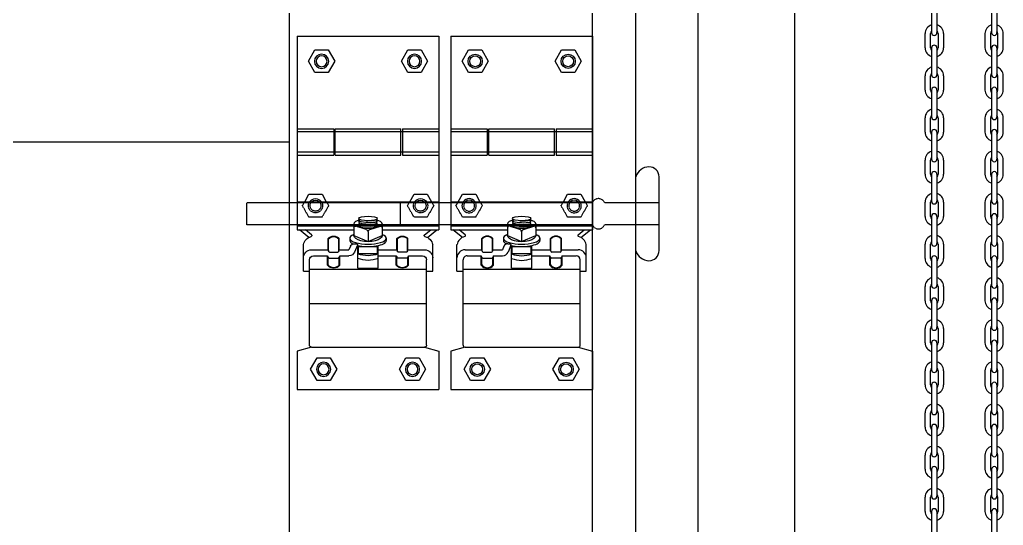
# Model space of a CAD drawing. Header units: millimetres. Extents: x 204328 to 274136, y -196910 to -178068.
# Drawn here: x 259476.9 to 259963.7, y -186693.8 to -186443.4 of the extents above; entities that cross this region are included whole.
import ezdxf

# ---------------------------------------------------------------- set-up
doc = ezdxf.new("R2010")
doc.units = ezdxf.units.MM
doc.linetypes.add('HIDDEN', pattern=[0.375, 0.25, -0.125])
doc.layers.add('FIN', color=8, linetype='Continuous')
doc.layers.add('OHD Frame', color=2, linetype='Continuous')

# ---------------------------------------------------------------- blocks, each defined once
blk = doc.blocks.new('사이드힌지 입면')
at = {"color": 8}
for p, q in [((0, 175), (70, 175)), ((0, 175), (0, 78.98)), ((70, 175), (70, 78.98)), ((0, 129), (18, 129)), ((18, 129), (18, 116)), ((18.75, 129), (51.25, 129)), ((18.75, 116), (18.75, 129)), ((51.25, 116), (51.25, 129)), ((52, 129), (70, 129)), ((52, 129), (52, 116)), ((0, 116), (18, 116)), ((18.75, 116), (51.25, 116)), ((52, 116), (70, 116)), ((91.5, 68.71), (91.5, 105.27)), ((103, 68.74), (103, 105.24)), ((0, 92.98), (70, 92.98)), ((30.13, 83.67), (30.83, 83.67)), ((30.53, 84.27), (30.64, 84.39)), ((30.85, 83.82), (30.53, 84.14)), ((30.53, 83.36), (30.85, 83.69)), ((30.85, 82.91), (30.53, 83.23)), ((30.53, 82.46), (30.85, 82.78)), ((39.47, 83.82), (39.15, 84.14)), ((39.15, 83.36), (39.47, 83.69)), ((39.47, 82.91), (39.15, 83.23)), ((39.15, 82.46), (39.47, 82.78)), ((39.45, 83.67), (39.87, 83.67)), ((0, 78.98), (28, 78.98)), ((5.65, 75.28), (1, 78.98)), ((7.03, 76.57), (4, 78.98)), ((28, 82.1), (28, 76.18)), ((34.14, 79.21), (28.91, 80.82)), ((30.85, 82), (30.53, 82.33)), ((30.53, 81.55), (30.85, 81.87)), ((30.85, 81.09), (30.53, 81.42)), ((30.66, 80.77), (30.85, 80.97)), ((35, 78.12), (35, 73.2)), ((35.86, 79.21), (41.09, 80.82)), ((39.12, 80.62), (39.47, 80.97)), ((39.47, 82), (39.15, 82.33)), ((39.15, 81.55), (39.47, 81.87)), ((39.47, 81.09), (39.15, 81.42)), ((42, 82.1), (42, 76.18)), ((42, 78.98), (70, 78.98)), ((62.97, 76.57), (66, 78.98)), ((64.35, 75.28), (69, 78.98)), ((15.25, 69.16), (15.25, 74.73)), ((15.5, 68.5), (15.5, 74.63)), ((20.5, 68.5), (20.5, 74.63)), ((20.75, 69.16), (20.75, 74.73)), ((26, 74.9), (26, 73.72)), ((28, 76.18), (35, 73.2)), ((35, 73.2), (42, 76.18)), ((44, 74.9), (44, 73.72)), ((49.25, 69.16), (49.25, 74.73)), ((49.5, 68.5), (49.5, 74.63)), ((54.5, 68.5), (54.5, 74.63)), ((54.75, 69.16), (54.75, 74.73)), ((3, 58.55), (3, 71.8)), ((7, 69.16), (15.25, 69.16)), ((20.75, 69.16), (25.55, 69.16)), ((21, 69.16), (25.55, 69.16)), ((26.26, 70.93), (25.55, 69.16)), ((28.12, 72.18), (29.26, 72.18)), ((29.72, 71.49), (28.34, 68.04)), ((30, 60.05), (30, 71.24)), ((30.25, 67.26), (30.25, 70.71)), ((30.25, 70.71), (39.75, 70.71)), ((39.75, 67.26), (39.75, 70.71)), ((40, 60.05), (40, 71.24)), ((40, 69.16), (49.25, 69.16)), ((54.75, 69.16), (63, 69.16)), ((67, 58.55), (67, 71.8)), ((6, 22), (6, 64.16)), ((8, 66.16), (15, 66.16)), ((15, 61.54), (15, 66.16)), ((15.25, 61.63), (15.25, 65.5)), ((15.75, 65), (20.25, 65)), ((16, 68), (20, 68)), ((20.75, 61.63), (20.75, 65.5)), ((21, 66.16), (25.55, 66.16)), ((21, 66.16), (25.55, 66.16)), ((21, 61.54), (21, 66.16)), ((21, 65.61), (21, 65.66)), ((30.25, 67.26), (39.75, 67.26)), ((40, 66.16), (49, 66.16)), ((49, 61.54), (49, 66.16)), ((49, 65.61), (49, 65.66)), ((49.25, 61.63), (49.25, 65.5)), ((54.25, 65), (49.75, 65)), ((54, 68), (50, 68)), ((54.75, 61.63), (54.75, 65.5)), ((55, 66.16), (62, 66.16)), ((55, 61.54), (55, 66.16)), ((64, 22), (64, 64.16)), ((3, 58.55), (6, 58.55)), ((6, 59.5), (64, 59.5)), ((30, 60.05), (40, 60.05)), ((64, 58.55), (67, 58.55)), ((6, 42.5), (64, 42.5)), ((7, 21), (0, 19)), ((7, 21), (63, 21)), ((63, 21), (70, 19)), ((0, 19), (0, 0)), ((70, 19), (70, 0)), ((0, 0), (70, 0))]:
    blk.add_line(p, q, dxfattribs=at)
at = {"color": 8, "linetype": 'HIDDEN'}
for p, q in [((70, 127.5), (0, 127.5)), ((70, 117.5), (0, 117.5)), ((70, 92.49), (-25, 92.49)), ((-25, 81.49), (-25, 92.49)), ((103, 92.49), (76, 92.49)), ((70, 81.49), (-25, 81.49)), ((0, 81), (70, 81)), ((103, 81.49), (76, 81.49))]:
    blk.add_line(p, q, dxfattribs=at)
at = {"color": 8}
for points in [[(15.25, 168.12), (18.5, 162.5), (15.25, 156.88), (8.75, 156.88), (5.5, 162.5), (8.75, 168.12)], [(61.25, 168.12), (64.5, 162.5), (61.25, 156.88), (54.75, 156.88), (51.5, 162.5), (54.75, 168.12)], [(16.25, 15.62), (19.5, 10), (16.25, 4.38), (9.75, 4.38), (6.5, 10), (9.75, 15.62)], [(60.25, 15.62), (63.5, 10), (60.25, 4.38), (53.75, 4.38), (50.5, 10), (53.75, 15.62)]]:
    blk.add_lwpolyline(points, close=True, dxfattribs=at)
at = {"color": 8, "linetype": 'HIDDEN'}
for points in [[(14.35, 92.98), (15.5, 91), (12.25, 85.38), (5.75, 85.38), (2.5, 91), (3.65, 92.98)], [(66.35, 92.98), (67.5, 91), (64.25, 85.38), (57.75, 85.38), (54.5, 91), (55.65, 92.98)]]:
    blk.add_lwpolyline(points, dxfattribs=at)
at = {"color": 8}
for points in [[(3.65, 92.98), (5.75, 96.62), (12.25, 96.62), (14.35, 92.98)], [(55.65, 92.98), (57.75, 96.62), (64.25, 96.62), (66.35, 92.98)]]:
    blk.add_lwpolyline(points, dxfattribs=at)
for centre, radius in [((12, 162.5), 3.53), ((58, 162.5), 3.53), ((12, 162.5), 2.7), ((58, 162.5), 2.7), ((13, 10), 3.53), ((13, 10), 2.7), ((57, 10), 3.53), ((57, 10), 2.7)]:
    blk.add_circle(centre, radius, dxfattribs=at)
for centre, radius, start, end in [((98.25, 103.18), 7.07, 92.0158, 162.759), ((98, 105.24), 5, 0, 90), ((9, 91), 3.53, 33.9806, 146.0194), ((9, 91), 2.7, 47.0512, 132.9488), ((61, 91), 3.53, 33.9806, 146.0194), ((61, 91), 2.7, 47.0512, 132.9488), ((30.59, 84.21), 0.0908, 135, 225), ((36.08, 105.66), 22.18, 255.4144, 258.0189), ((30.59, 83.3), 0.0908, 135, 225), ((36.08, 104.76), 22.18, 255.4144, 278.8608), ((30.79, 83.75), 0.0908, 315, 45), ((30.79, 82.84), 0.0908, 315, 45), ((36.08, 105.66), 22.18, 265.0057, 278.8608), ((39.21, 84.21), 0.0908, 171.3665, 225), ((39.21, 83.3), 0.0908, 135, 225), ((39.41, 83.75), 0.0908, 315, 45), ((39.41, 82.84), 0.0908, 315, 45), ((28.81, 80.02), 0.811, 82.9492, 174.5861), ((30.59, 82.39), 0.0908, 135, 225), ((36.08, 103.85), 22.18, 255.4144, 278.8608), ((30.59, 81.48), 0.0908, 135, 225), ((36.08, 102.94), 22.18, 255.4144, 278.8608), ((30.79, 81.94), 0.0908, 315, 45), ((30.79, 81.03), 0.0908, 315, 45), ((33.67, 77.96), 1.34, 7.0056, 69.4682), ((36.33, 77.96), 1.34, 110.5318, 172.9944), ((39.21, 82.39), 0.0908, 135, 225), ((39.21, 81.48), 0.0908, 135, 225), ((39.41, 81.94), 0.0908, 315, 45), ((39.41, 81.03), 0.0908, 315, 45), ((41.19, 80.02), 0.811, 5.4139, 97.0508), ((7.87, 70.84), 4.96, 102.1217, 168.8588), ((6.72, 76.18), 0.5, 282.1217, 51.4669), ((18, 72.17), 3.76, 42.9905, 137.0095), ((18, 72.17), 3.51, 44.5745, 135.4255), ((52, 72.17), 3.76, 42.9905, 137.0095), ((52, 72.17), 3.51, 44.5745, 135.4255), ((63.28, 76.18), 0.5, 128.5331, 257.8783), ((62.13, 70.84), 4.96, 11.1412, 77.8783), ((7, 65.16), 4, 90, 180), ((14.41, 68.46), 1.09, 2.0148, 39.6589), ((16, 68.5), 0.5, 180, 270), ((20, 68.5), 0.5, 270, 0), ((21.59, 68.46), 1.09, 140.3411, 177.9852), ((28.12, 70.18), 2, 90, 158.125), ((29.26, 71.68), 0.5, 338.125, 90), ((48.41, 68.46), 1.09, 2.0148, 39.6589), ((50, 68.5), 0.5, 180, 270), ((54, 68.5), 0.5, 270, 360), ((55.59, 68.46), 1.09, 140.3411, 177.9852), ((63, 65.16), 4, 0, 90), ((98.25, 70.8), 7.07, 197.241, 267.9842), ((98, 68.74), 5, 270, 0), ((8, 64.16), 2, 90, 180), ((14.16, 65.46), 1.09, 2.0148, 39.6589), ((15.75, 65.5), 0.5, 180, 270), ((20.25, 65.5), 0.5, 270, 0), ((21.84, 65.46), 1.09, 140.3411, 177.9852), ((25.55, 69.16), 3, 270, 338.125), ((35, 80.29), 14.09, 249.2199, 290.7801), ((35, 78.01), 14.09, 249.2199, 290.7801), ((48.16, 65.46), 1.09, 2.0148, 39.6589), ((49.75, 65.5), 0.5, 180, 270), ((54.25, 65.5), 0.5, 270, 0), ((55.84, 65.46), 1.09, 140.3411, 177.9852), ((62, 64.16), 2, 0, 90), ((18, 63.81), 3.76, 217.0639, 322.9361), ((18, 63.81), 3.51, 218.4112, 321.5888), ((52, 63.81), 3.76, 217.0639, 322.9361), ((52, 63.81), 3.51, 218.4112, 321.5888), ((7, 22), 1, 180, 270), ((63, 22), 1, 270, 0)]:
    blk.add_arc(centre, radius, start, end, dxfattribs=at)
at = {"color": 8, "linetype": 'HIDDEN'}
for centre, radius, start, end in [((9, 91), 3.53, 146.0194, 33.9806), ((9, 91), 2.7, 132.9488, 47.0512), ((61, 91), 3.53, 146.0194, 33.9806), ((61, 91), 2.7, 132.9488, 47.0512), ((73, 91.25), 3.25, 22.4962, 157.5038), ((73, 82.73), 3.25, 202.4962, 337.5038)]:
    blk.add_arc(centre, radius, start, end, dxfattribs=at)
at = {"color": 8}
for centre, major_axis, ratio, start_param, end_param in [((35, 82.1), (-7, 0), 0.311178, 5.481577, 10.226387), ((35, 81.06), (-4.5, 0), 0.246975, 0.264484, 3.078253), ((35, 74.9), (-9, 0), 0.331338, 5.603511, 10.104452), ((35, 73.72), (-9, 0), 0.331338, 0, 0.583751), ((35, 73.72), (-9, 0), 0.331338, 0.935022, 3.141593)]:
    blk.add_ellipse(centre, major_axis=major_axis, ratio=ratio, start_param=start_param, end_param=end_param, dxfattribs=at)
blk.add_ellipse((35, 84.67), major_axis=(-4.5, 0), ratio=0.246975, dxfattribs=at)
at = {"color": 8, "extrusion": (0, 0, -1)}
blk.add_ellipse((35, 76.18), major_axis=(7, 0), ratio=0.426006, start_param=6.283185, end_param=9.424778, dxfattribs=at)
blk = doc.blocks.new('더블힌지입면')
at = {"color": 8}
for p, q in [((0, 175), (-70, 175)), ((-70, 175), (-70, 78.98)), ((0, 175), (0, 78.98)), ((-52, 129), (-70, 129)), ((-52, 129), (-52, 116)), ((-18.75, 129), (-51.25, 129)), ((-51.25, 116), (-51.25, 129)), ((-18.75, 116), (-18.75, 129)), ((0, 129), (-18, 129)), ((-18, 129), (-18, 116)), ((-52, 116), (-70, 116)), ((-18.75, 116), (-51.25, 116)), ((0, 116), (-18, 116)), ((0, 92.98), (-70, 92.98)), ((-39.45, 83.67), (-39.87, 83.67)), ((-39.47, 83.82), (-39.15, 84.14)), ((-39.15, 83.36), (-39.47, 83.69)), ((-39.47, 82.91), (-39.15, 83.23)), ((-39.15, 82.46), (-39.47, 82.78)), ((-30.85, 83.82), (-30.53, 84.14)), ((-30.53, 83.36), (-30.85, 83.69)), ((-30.85, 82.91), (-30.53, 83.23)), ((-30.53, 82.46), (-30.85, 82.78)), ((-30.13, 83.67), (-30.83, 83.67)), ((-30.53, 84.27), (-30.64, 84.39)), ((-42, 78.98), (-70, 78.98)), ((-64.35, 75.28), (-69, 78.98)), ((-62.97, 76.57), (-66, 78.98)), ((-42, 82.1), (-42, 76.18)), ((-35.86, 79.21), (-41.09, 80.82)), ((-39.47, 82), (-39.15, 82.33)), ((-39.15, 81.55), (-39.47, 81.87)), ((-39.47, 81.09), (-39.15, 81.42)), ((-39.12, 80.62), (-39.47, 80.97)), ((-35, 78.12), (-35, 73.2)), ((-34.14, 79.21), (-28.91, 80.82)), ((-30.85, 82), (-30.53, 82.33)), ((-30.53, 81.55), (-30.85, 81.87)), ((-30.85, 81.09), (-30.53, 81.42)), ((-30.66, 80.77), (-30.85, 80.97)), ((-28, 82.1), (-28, 76.18)), ((0, 78.98), (-28, 78.98)), ((-7.03, 76.57), (-4, 78.98)), ((-5.65, 75.28), (-1, 78.98)), ((-54.75, 69.16), (-54.75, 74.73)), ((-54.5, 68.5), (-54.5, 74.63)), ((-49.5, 68.5), (-49.5, 74.63)), ((-49.25, 69.16), (-49.25, 74.73)), ((-44, 74.9), (-44, 73.72)), ((-35, 73.2), (-42, 76.18)), ((-28, 76.18), (-35, 73.2)), ((-26, 74.9), (-26, 73.72)), ((-20.75, 69.16), (-20.75, 74.73)), ((-20.5, 68.5), (-20.5, 74.63)), ((-15.5, 68.5), (-15.5, 74.63)), ((-15.25, 69.16), (-15.25, 74.73)), ((-67, 58.55), (-67, 71.8)), ((-54.75, 69.16), (-63, 69.16)), ((-40, 69.16), (-49.25, 69.16)), ((-40, 60.05), (-40, 71.24)), ((-39.75, 67.26), (-39.75, 70.71)), ((-30.25, 70.71), (-39.75, 70.71)), ((-30.25, 67.26), (-30.25, 70.71)), ((-30, 60.05), (-30, 71.24)), ((-29.72, 71.49), (-28.34, 68.04)), ((-28.12, 72.18), (-29.26, 72.18)), ((-26.26, 70.93), (-25.55, 69.16)), ((-21, 69.16), (-25.55, 69.16)), ((-20.75, 69.16), (-25.55, 69.16)), ((-7, 69.16), (-15.25, 69.16)), ((-3, 58.55), (-3, 71.8)), ((-64, 22), (-64, 64.16)), ((-55, 66.16), (-62, 66.16)), ((-55, 61.54), (-55, 66.16)), ((-54.75, 61.63), (-54.75, 65.5)), ((-54.25, 65), (-49.75, 65)), ((-54, 68), (-50, 68)), ((-49.25, 61.63), (-49.25, 65.5)), ((-40, 66.16), (-49, 66.16)), ((-49, 61.54), (-49, 66.16)), ((-49, 65.61), (-49, 65.66)), ((-30.25, 67.26), (-39.75, 67.26)), ((-21, 66.16), (-25.55, 66.16)), ((-21, 66.16), (-25.55, 66.16)), ((-21, 61.54), (-21, 66.16)), ((-21, 65.61), (-21, 65.66)), ((-20.75, 61.63), (-20.75, 65.5)), ((-15.75, 65), (-20.25, 65)), ((-16, 68), (-20, 68)), ((-15.25, 61.63), (-15.25, 65.5)), ((-8, 66.16), (-15, 66.16)), ((-15, 61.54), (-15, 66.16)), ((-6, 22), (-6, 64.16)), ((-64, 58.55), (-67, 58.55)), ((-6, 59.5), (-64, 59.5)), ((-30, 60.05), (-40, 60.05)), ((-3, 58.55), (-6, 58.55)), ((-6, 42.5), (-64, 42.5)), ((-63, 21), (-70, 19)), ((-7, 21), (-63, 21)), ((-7, 21), (0, 19)), ((-70, 19), (-70, 0)), ((0, 19), (0, 0)), ((0, 0), (-70, 0))]:
    blk.add_line(p, q, dxfattribs=at)
at = {"color": 8, "linetype": 'HIDDEN'}
for p, q in [((-70, 127.5), (0, 127.5)), ((-70, 117.5), (0, 117.5)), ((-70, 92.49), (25, 92.49)), ((25, 81.49), (25, 92.49)), ((-70, 81.49), (25, 81.49)), ((0, 81), (-70, 81))]:
    blk.add_line(p, q, dxfattribs=at)
at = {"color": 8}
for points in [[(-61.25, 168.12), (-64.5, 162.5), (-61.25, 156.88), (-54.75, 156.88), (-51.5, 162.5), (-54.75, 168.12)], [(-15.25, 168.12), (-18.5, 162.5), (-15.25, 156.88), (-8.75, 156.88), (-5.5, 162.5), (-8.75, 168.12)], [(-60.25, 15.62), (-63.5, 10), (-60.25, 4.38), (-53.75, 4.38), (-50.5, 10), (-53.75, 15.62)], [(-16.25, 15.62), (-19.5, 10), (-16.25, 4.38), (-9.75, 4.38), (-6.5, 10), (-9.75, 15.62)]]:
    blk.add_lwpolyline(points, close=True, dxfattribs=at)
at = {"color": 8, "linetype": 'HIDDEN'}
for points in [[(-66.35, 92.98), (-67.5, 91), (-64.25, 85.38), (-57.75, 85.38), (-54.5, 91), (-55.65, 92.98)], [(-14.35, 92.98), (-15.5, 91), (-12.25, 85.38), (-5.75, 85.38), (-2.5, 91), (-3.65, 92.98)]]:
    blk.add_lwpolyline(points, dxfattribs=at)
at = {"color": 8}
for points in [[(-55.65, 92.98), (-57.75, 96.62), (-64.25, 96.62), (-66.35, 92.98)], [(-3.65, 92.98), (-5.75, 96.62), (-12.25, 96.62), (-14.35, 92.98)]]:
    blk.add_lwpolyline(points, dxfattribs=at)
for centre, radius in [((-58, 162.5), 3.53), ((-12, 162.5), 3.53), ((-58, 162.5), 2.7), ((-12, 162.5), 2.7), ((-57, 10), 3.53), ((-57, 10), 2.7), ((-13, 10), 3.53), ((-13, 10), 2.7)]:
    blk.add_circle(centre, radius, dxfattribs=at)
at = {"color": 8, "linetype": 'HIDDEN'}
for centre, radius, start, end in [((-61, 91), 3.53, 146.0194, 33.9806), ((-61, 91), 2.7, 132.9488, 47.0512), ((-9, 91), 3.53, 146.0194, 33.9806), ((-9, 91), 2.7, 132.9488, 47.0512)]:
    blk.add_arc(centre, radius, start, end, dxfattribs=at)
at = {"color": 8}
for centre, radius, start, end in [((-61, 91), 3.53, 33.9806, 146.0194), ((-61, 91), 2.7, 47.0512, 132.9488), ((-9, 91), 3.53, 33.9806, 146.0194), ((-9, 91), 2.7, 47.0512, 132.9488), ((-39.41, 83.75), 0.0908, 135, 225), ((-36.08, 105.66), 22.18, 261.1392, 274.9943), ((-36.08, 104.76), 22.18, 261.1392, 284.5856), ((-39.41, 82.84), 0.0908, 135, 225), ((-39.21, 84.21), 0.0908, 315, 8.6335), ((-39.21, 83.3), 0.0908, 315, 45), ((-36.08, 105.66), 22.18, 281.9811, 284.5856), ((-30.79, 83.75), 0.0908, 135, 225), ((-30.79, 82.84), 0.0908, 135, 225), ((-30.59, 84.21), 0.0908, 315, 45), ((-30.59, 83.3), 0.0908, 315, 45), ((-41.19, 80.02), 0.811, 82.9492, 174.5861), ((-36.08, 103.85), 22.18, 261.1392, 284.5856), ((-39.41, 81.94), 0.0908, 135, 225), ((-36.08, 102.94), 22.18, 261.1392, 284.5856), ((-39.41, 81.03), 0.0908, 135, 225), ((-39.21, 82.39), 0.0908, 315, 45), ((-39.21, 81.48), 0.0908, 315, 45), ((-36.33, 77.96), 1.34, 7.0056, 69.4682), ((-33.67, 77.96), 1.34, 110.5318, 172.9944), ((-30.79, 81.94), 0.0908, 135, 225), ((-30.79, 81.03), 0.0908, 135, 225), ((-30.59, 82.39), 0.0908, 315, 45), ((-30.59, 81.48), 0.0908, 315, 45), ((-28.81, 80.02), 0.811, 5.4139, 97.0508), ((-62.13, 70.84), 4.96, 102.1217, 168.8588), ((-63.28, 76.18), 0.5, 282.1217, 51.4669), ((-52, 72.17), 3.76, 42.9905, 137.0095), ((-52, 72.17), 3.51, 44.5745, 135.4255), ((-18, 72.17), 3.76, 42.9905, 137.0095), ((-18, 72.17), 3.51, 44.5745, 135.4255), ((-6.72, 76.18), 0.5, 128.5331, 257.8783), ((-7.87, 70.84), 4.96, 11.1412, 77.8783), ((-63, 65.16), 4, 90, 180), ((-55.59, 68.46), 1.09, 2.0148, 39.6589), ((-54, 68.5), 0.5, 180, 270), ((-50, 68.5), 0.5, 270, 0), ((-48.41, 68.46), 1.09, 140.3411, 177.9852), ((-29.26, 71.68), 0.5, 90, 201.875), ((-28.12, 70.18), 2, 21.875, 90), ((-21.59, 68.46), 1.09, 2.0148, 39.6589), ((-20, 68.5), 0.5, 180, 270), ((-16, 68.5), 0.5, 270, 0), ((-14.41, 68.46), 1.09, 140.3411, 177.9852), ((-7, 65.16), 4, 0, 90), ((-62, 64.16), 2, 90, 180), ((-55.84, 65.46), 1.09, 2.0148, 39.6589), ((-54.25, 65.5), 0.5, 180, 270), ((-49.75, 65.5), 0.5, 270, 0), ((-48.16, 65.46), 1.09, 140.3411, 177.9852), ((-35, 80.29), 14.09, 249.2199, 290.7801), ((-35, 78.01), 14.09, 249.2199, 290.7801), ((-25.55, 69.16), 3, 201.875, 270), ((-21.84, 65.46), 1.09, 2.0148, 39.6589), ((-20.25, 65.5), 0.5, 180, 270), ((-15.75, 65.5), 0.5, 270, 0), ((-14.16, 65.46), 1.09, 140.3411, 177.9852), ((-8, 64.16), 2, 0, 90), ((-52, 63.81), 3.76, 217.0639, 322.9361), ((-52, 63.81), 3.51, 218.4112, 321.5888), ((-18, 63.81), 3.76, 217.0639, 322.9361), ((-18, 63.81), 3.51, 218.4112, 321.5888), ((-63, 22), 1, 180, 270), ((-7, 22), 1, 270, 0)]:
    blk.add_arc(centre, radius, start, end, dxfattribs=at)
at = {"color": 8, "extrusion": (0, 0, -1)}
for centre, major_axis, ratio, start_param, end_param in [((-35, 82.1), (7, 0), 0.311178, -0.801609, 3.943201), ((-35, 84.67), (-4.5, 0), 0.246975, 3.141593, 9.424778), ((-35, 81.06), (-4.5, 0), 0.246975, 3.406077, 6.219845), ((-35, 74.9), (9, 0), 0.331338, -0.679674, 3.821266), ((-35, 73.72), (-9, 0), 0.331338, 4.076615, 6.283185), ((-35, 73.72), (9, 0), 0.331338, 0, 0.583751)]:
    blk.add_ellipse(centre, major_axis=major_axis, ratio=ratio, start_param=start_param, end_param=end_param, dxfattribs=at)
at = {"color": 8}
blk.add_ellipse((-35, 76.18), major_axis=(-7, 0), ratio=0.426006, start_param=0, end_param=3.141593, dxfattribs=at)
at = {"xscale": -1}
blk.add_blockref('사이드힌지 입면', (-76.02, 0), dxfattribs=at)

msp = doc.modelspace()

# ---------------------------------------------------------------- linework, layer by layer
at = {"color": 3}
for p, q in [((259781.82, -189504.02, 0), (259781.82, -181789.76, 0)), ((259812.62, -189504.02, 0), (259812.62, -181789.76, 0)), ((259760.32, -189504.02, 0), (259760.32, -184404.02, 0)), ((259610.28, -186504.02, 0), (250760.35, -186504.02))]:
    msp.add_line(p, q, dxfattribs=at)
at = {"color": 8, "linetype": 'Continuous'}
msp.add_line((259610.28, -184404.02, 0), (259610.28, -189458.97, 0), dxfattribs=at)
at = {"color": 7, "linetype": 'Continuous'}
for p, q in [((259928.13, -186436.51, 0), (259928.13, -186449.84, 0)), ((259930.8, -186436.51, 0), (259930.8, -186449.84, 0)), ((259957.88, -186436.51, 0), (259957.88, -186449.84, 0)), ((259960.55, -186436.51, 0), (259960.55, -186449.84, 0)), ((259925, -186457.37, 0), (259925, -186450.31, 0)), ((259927.67, -186457.37, 0), (259927.67, -186450.31, 0)), ((259931.4, -186450.31, 0), (259931.4, -186457.37, 0)), ((259934.07, -186450.31, 0), (259934.07, -186457.37, 0)), ((259954.61, -186450.31, 0), (259954.61, -186457.37, 0)), ((259957.28, -186450.31, 0), (259957.28, -186457.37, 0)), ((259961.01, -186457.37, 0), (259961.01, -186450.31, 0)), ((259963.68, -186457.37, 0), (259963.68, -186450.31, 0)), ((259928.13, -186457.37, 0), (259928.13, -186470.71, 0)), ((259930.8, -186457.37, 0), (259930.8, -186470.71, 0)), ((259957.88, -186457.37, 0), (259957.88, -186470.71, 0)), ((259960.55, -186457.37, 0), (259960.55, -186470.71, 0)), ((259925, -186478.24, 0), (259925, -186471.18, 0)), ((259927.67, -186478.24, 0), (259927.67, -186471.18, 0)), ((259931.4, -186471.18, 0), (259931.4, -186478.24, 0)), ((259934.07, -186471.18, 0), (259934.07, -186478.24, 0)), ((259954.61, -186471.18, 0), (259954.61, -186478.24, 0)), ((259957.28, -186471.18, 0), (259957.28, -186478.24, 0)), ((259961.01, -186478.24, 0), (259961.01, -186471.18, 0)), ((259963.68, -186478.24, 0), (259963.68, -186471.18, 0)), ((259928.13, -186478.24, 0), (259928.13, -186491.58, 0)), ((259930.8, -186478.24, 0), (259930.8, -186491.58, 0)), ((259957.88, -186478.24, 0), (259957.88, -186491.58, 0)), ((259960.55, -186478.24, 0), (259960.55, -186491.58, 0)), ((259925, -186499.11, 0), (259925, -186492.04, 0)), ((259927.67, -186499.11, 0), (259927.67, -186492.04, 0)), ((259931.4, -186492.04, 0), (259931.4, -186499.11, 0)), ((259934.07, -186492.04, 0), (259934.07, -186499.11, 0)), ((259954.61, -186492.04, 0), (259954.61, -186499.11, 0)), ((259957.28, -186492.04, 0), (259957.28, -186499.11, 0)), ((259961.01, -186499.11, 0), (259961.01, -186492.04, 0)), ((259963.68, -186499.11, 0), (259963.68, -186492.04, 0)), ((259928.13, -186499.11, 0), (259928.13, -186512.44, 0)), ((259930.8, -186499.11, 0), (259930.8, -186512.44, 0)), ((259957.88, -186499.11, 0), (259957.88, -186512.44, 0)), ((259960.55, -186499.11, 0), (259960.55, -186512.44, 0)), ((259925, -186519.98, 0), (259925, -186512.91, 0)), ((259927.67, -186519.98, 0), (259927.67, -186512.91, 0)), ((259931.4, -186512.91, 0), (259931.4, -186519.98, 0)), ((259934.07, -186512.91, 0), (259934.07, -186519.98, 0)), ((259954.61, -186512.91, 0), (259954.61, -186519.98, 0)), ((259957.28, -186512.91, 0), (259957.28, -186519.98, 0)), ((259961.01, -186519.98, 0), (259961.01, -186512.91, 0)), ((259963.68, -186519.98, 0), (259963.68, -186512.91, 0)), ((259928.13, -186519.98, 0), (259928.13, -186533.31, 0)), ((259930.8, -186519.98, 0), (259930.8, -186533.31, 0)), ((259957.88, -186519.98, 0), (259957.88, -186533.31, 0)), ((259960.55, -186519.98, 0), (259960.55, -186533.31, 0)), ((259925, -186540.84, 0), (259925, -186533.78, 0)), ((259927.67, -186540.84, 0), (259927.67, -186533.78, 0)), ((259931.4, -186533.78, 0), (259931.4, -186540.84, 0)), ((259934.07, -186533.78, 0), (259934.07, -186540.84, 0)), ((259954.61, -186533.78, 0), (259954.61, -186540.84, 0)), ((259957.28, -186533.78, 0), (259957.28, -186540.84, 0)), ((259961.01, -186540.84, 0), (259961.01, -186533.78, 0)), ((259963.68, -186540.84, 0), (259963.68, -186533.78, 0)), ((259928.13, -186540.84, 0), (259928.13, -186554.18, 0)), ((259930.8, -186540.84, 0), (259930.8, -186554.18, 0)), ((259957.88, -186540.84, 0), (259957.88, -186554.18, 0)), ((259960.55, -186540.84, 0), (259960.55, -186554.18, 0)), ((259925, -186561.71, 0), (259925, -186554.64, 0)), ((259927.67, -186561.71, 0), (259927.67, -186554.64, 0)), ((259931.4, -186554.64, 0), (259931.4, -186561.71, 0)), ((259934.07, -186554.64, 0), (259934.07, -186561.71, 0)), ((259954.61, -186554.64, 0), (259954.61, -186561.71, 0)), ((259957.28, -186554.64, 0), (259957.28, -186561.71, 0)), ((259961.01, -186561.71, 0), (259961.01, -186554.64, 0)), ((259963.68, -186561.71, 0), (259963.68, -186554.64, 0)), ((259928.13, -186561.71, 0), (259928.13, -186575.04, 0)), ((259930.8, -186561.71, 0), (259930.8, -186575.04, 0)), ((259957.88, -186561.71, 0), (259957.88, -186575.04, 0)), ((259960.55, -186561.71, 0), (259960.55, -186575.04, 0)), ((259925, -186582.58, 0), (259925, -186575.51, 0)), ((259927.67, -186582.58, 0), (259927.67, -186575.51, 0)), ((259931.4, -186575.51, 0), (259931.4, -186582.58, 0)), ((259934.07, -186575.51, 0), (259934.07, -186582.58, 0)), ((259954.61, -186575.51, 0), (259954.61, -186582.58, 0)), ((259957.28, -186575.51, 0), (259957.28, -186582.58, 0)), ((259961.01, -186582.58, 0), (259961.01, -186575.51, 0)), ((259963.68, -186582.58, 0), (259963.68, -186575.51, 0)), ((259928.13, -186582.58, 0), (259928.13, -186595.91, 0)), ((259930.8, -186582.58, 0), (259930.8, -186595.91, 0)), ((259957.88, -186582.58, 0), (259957.88, -186595.91, 0)), ((259960.55, -186582.58, 0), (259960.55, -186595.91, 0)), ((259925, -186603.44, 0), (259925, -186596.38, 0)), ((259927.67, -186603.44, 0), (259927.67, -186596.38, 0)), ((259931.4, -186596.38, 0), (259931.4, -186603.44, 0)), ((259934.07, -186596.38, 0), (259934.07, -186603.44, 0)), ((259954.61, -186596.38, 0), (259954.61, -186603.44, 0)), ((259957.28, -186596.38, 0), (259957.28, -186603.44, 0)), ((259961.01, -186603.44, 0), (259961.01, -186596.38, 0)), ((259963.68, -186603.44, 0), (259963.68, -186596.38, 0)), ((259928.13, -186603.44, 0), (259928.13, -186616.78, 0)), ((259930.8, -186603.44, 0), (259930.8, -186616.78, 0)), ((259957.88, -186603.44, 0), (259957.88, -186616.78, 0)), ((259960.55, -186603.44, 0), (259960.55, -186616.78, 0)), ((259925, -186624.31, 0), (259925, -186617.24, 0)), ((259927.67, -186624.31, 0), (259927.67, -186617.24, 0)), ((259931.4, -186617.24, 0), (259931.4, -186624.31, 0)), ((259934.07, -186617.24, 0), (259934.07, -186624.31, 0)), ((259954.61, -186617.24, 0), (259954.61, -186624.31, 0)), ((259957.28, -186617.24, 0), (259957.28, -186624.31, 0)), ((259961.01, -186624.31, 0), (259961.01, -186617.24, 0)), ((259963.68, -186624.31, 0), (259963.68, -186617.24, 0)), ((259928.13, -186624.31, 0), (259928.13, -186637.64, 0)), ((259930.8, -186624.31, 0), (259930.8, -186637.64, 0)), ((259957.88, -186624.31, 0), (259957.88, -186637.64, 0)), ((259960.55, -186624.31, 0), (259960.55, -186637.64, 0)), ((259925, -186645.18, 0), (259925, -186638.11, 0)), ((259927.67, -186645.18, 0), (259927.67, -186638.11, 0)), ((259931.4, -186638.11, 0), (259931.4, -186645.18, 0)), ((259934.07, -186638.11, 0), (259934.07, -186645.18, 0)), ((259954.61, -186638.11, 0), (259954.61, -186645.18, 0)), ((259957.28, -186638.11, 0), (259957.28, -186645.18, 0)), ((259961.01, -186645.18, 0), (259961.01, -186638.11, 0)), ((259963.68, -186645.18, 0), (259963.68, -186638.11, 0)), ((259928.13, -186645.18, 0), (259928.13, -186658.51, 0)), ((259930.8, -186645.18, 0), (259930.8, -186658.51, 0)), ((259957.88, -186645.18, 0), (259957.88, -186658.51, 0)), ((259960.55, -186645.18, 0), (259960.55, -186658.51, 0)), ((259925, -186666.04, 0), (259925, -186658.98, 0)), ((259927.67, -186666.04, 0), (259927.67, -186658.98, 0)), ((259931.4, -186658.98, 0), (259931.4, -186666.04, 0)), ((259934.07, -186658.98, 0), (259934.07, -186666.04, 0)), ((259954.61, -186658.98, 0), (259954.61, -186666.04, 0)), ((259957.28, -186658.98, 0), (259957.28, -186666.04, 0)), ((259961.01, -186666.04, 0), (259961.01, -186658.98, 0)), ((259963.68, -186666.04, 0), (259963.68, -186658.98, 0)), ((259928.13, -186666.04, 0), (259928.13, -186679.38, 0)), ((259930.8, -186666.04, 0), (259930.8, -186679.38, 0)), ((259957.88, -186666.04, 0), (259957.88, -186679.38, 0)), ((259960.55, -186666.04, 0), (259960.55, -186679.38, 0)), ((259925, -186686.91, 0), (259925, -186679.84, 0)), ((259927.67, -186686.91, 0), (259927.67, -186679.84, 0)), ((259931.4, -186679.84, 0), (259931.4, -186686.91, 0)), ((259934.07, -186679.84, 0), (259934.07, -186686.91, 0)), ((259954.61, -186679.84, 0), (259954.61, -186686.91, 0)), ((259957.28, -186679.84, 0), (259957.28, -186686.91, 0)), ((259961.01, -186686.91, 0), (259961.01, -186679.84, 0)), ((259963.68, -186686.91, 0), (259963.68, -186679.84, 0)), ((259928.13, -186686.91, 0), (259928.13, -186700.24, 0)), ((259930.8, -186686.91, 0), (259930.8, -186700.24, 0)), ((259957.88, -186686.91, 0), (259957.88, -186700.24, 0)), ((259960.55, -186686.91, 0), (259960.55, -186700.24, 0))]:
    msp.add_line(p, q, dxfattribs=at)
for centre, radius, start, end in [((259929.47, -186450.31, 0), 4.47, 106.4768, 180), ((259929.47, -186450.31, 0), 1.8, 134.9422, 180), ((259929.47, -186449.84, 0), 1.33, 180, 0), ((259929.6, -186450.31, 0), 4.47, 0, 73.5232), ((259929.6, -186450.31, 0), 1.8, 0, 45.0578), ((259959.08, -186450.31, 0), 4.47, 106.4768, 180), ((259959.08, -186450.31, 0), 1.8, 134.9422, 180), ((259959.21, -186449.84, 0), 1.33, 180, 0), ((259959.21, -186450.31, 0), 4.47, 0, 73.5232), ((259959.21, -186450.31, 0), 1.8, 0, 45.0578), ((259929.47, -186457.37, 0), 4.47, 180, 253.5232), ((259929.47, -186457.37, 0), 1.8, 180, 225.0578), ((259929.47, -186457.37, 0), 1.33, 0, 180), ((259929.6, -186457.37, 0), 4.47, 286.4768, 0), ((259929.6, -186457.37, 0), 1.8, 314.9422, 0), ((259959.08, -186457.37, 0), 4.47, 180, 253.5232), ((259959.08, -186457.37, 0), 1.8, 180, 225.0578), ((259959.21, -186457.37, 0), 1.33, 0, 180), ((259959.21, -186457.37, 0), 4.47, 286.4768, 0), ((259959.21, -186457.37, 0), 1.8, 314.9422, 0), ((259929.47, -186471.18, 0), 4.47, 106.4768, 180), ((259929.6, -186471.18, 0), 4.47, 0, 73.5232), ((259959.08, -186471.18, 0), 4.47, 106.4768, 180), ((259959.21, -186471.18, 0), 4.47, 0, 73.5232), ((259929.47, -186471.18, 0), 1.8, 134.9422, 180), ((259929.47, -186470.71, 0), 1.33, 180, 0), ((259929.6, -186471.18, 0), 1.8, 0, 45.0578), ((259959.08, -186471.18, 0), 1.8, 134.9422, 180), ((259959.21, -186470.71, 0), 1.33, 180, 0), ((259959.21, -186471.18, 0), 1.8, 0, 45.0578), ((259929.47, -186478.24, 0), 4.47, 180, 253.5232), ((259929.47, -186478.24, 0), 1.8, 180, 225.0578), ((259929.47, -186478.24, 0), 1.33, 0, 180), ((259929.6, -186478.24, 0), 4.47, 286.4768, 0), ((259929.6, -186478.24, 0), 1.8, 314.9422, 0), ((259959.08, -186478.24, 0), 4.47, 180, 253.5232), ((259959.08, -186478.24, 0), 1.8, 180, 225.0578), ((259959.21, -186478.24, 0), 1.33, 0, 180), ((259959.21, -186478.24, 0), 4.47, 286.4768, 0), ((259959.21, -186478.24, 0), 1.8, 314.9422, 0), ((259929.47, -186492.04, 0), 4.47, 106.4768, 180), ((259929.6, -186492.04, 0), 4.47, 0, 73.5232), ((259959.08, -186492.04, 0), 4.47, 106.4768, 180), ((259959.21, -186492.04, 0), 4.47, 0, 73.5232), ((259929.47, -186492.04, 0), 1.8, 134.9422, 180), ((259929.47, -186491.58, 0), 1.33, 180, 0), ((259929.6, -186492.04, 0), 1.8, 0, 45.0578), ((259959.08, -186492.04, 0), 1.8, 134.9422, 180), ((259959.21, -186491.58, 0), 1.33, 180, 0), ((259959.21, -186492.04, 0), 1.8, 0, 45.0578), ((259929.47, -186499.11, 0), 1.33, 0, 180), ((259959.21, -186499.11, 0), 1.33, 0, 180), ((259929.47, -186499.11, 0), 4.47, 180, 253.5232), ((259929.47, -186499.11, 0), 1.8, 180, 225.0578), ((259929.6, -186499.11, 0), 4.47, 286.4768, 0), ((259929.6, -186499.11, 0), 1.8, 314.9422, 0), ((259959.08, -186499.11, 0), 4.47, 180, 253.5232), ((259959.08, -186499.11, 0), 1.8, 180, 225.0578), ((259959.21, -186499.11, 0), 4.47, 286.4768, 0), ((259959.21, -186499.11, 0), 1.8, 314.9422, 0), ((259929.47, -186512.91, 0), 4.47, 106.4768, 180), ((259929.47, -186512.91, 0), 1.8, 134.9422, 180), ((259929.47, -186512.44, 0), 1.33, 180, 0), ((259929.6, -186512.91, 0), 4.47, 0, 73.5232), ((259929.6, -186512.91, 0), 1.8, 0, 45.0578), ((259959.08, -186512.91, 0), 4.47, 106.4768, 180), ((259959.08, -186512.91, 0), 1.8, 134.9422, 180), ((259959.21, -186512.44, 0), 1.33, 180, 0), ((259959.21, -186512.91, 0), 4.47, 0, 73.5232), ((259959.21, -186512.91, 0), 1.8, 0, 45.0578), ((259929.47, -186519.98, 0), 4.47, 180, 253.5232), ((259929.47, -186519.98, 0), 1.8, 180, 225.0578), ((259929.47, -186519.98, 0), 1.33, 0, 180), ((259929.6, -186519.98, 0), 4.47, 286.4768, 0), ((259929.6, -186519.98, 0), 1.8, 314.9422, 0), ((259959.08, -186519.98, 0), 4.47, 180, 253.5232), ((259959.08, -186519.98, 0), 1.8, 180, 225.0578), ((259959.21, -186519.98, 0), 1.33, 0, 180), ((259959.21, -186519.98, 0), 4.47, 286.4768, 0), ((259959.21, -186519.98, 0), 1.8, 314.9422, 0), ((259929.47, -186533.78, 0), 4.47, 106.4768, 180), ((259929.47, -186533.78, 0), 1.8, 134.9422, 180), ((259929.6, -186533.78, 0), 4.47, 0, 73.5232), ((259929.6, -186533.78, 0), 1.8, 0, 45.0578), ((259959.08, -186533.78, 0), 4.47, 106.4768, 180), ((259959.08, -186533.78, 0), 1.8, 134.9422, 180), ((259959.21, -186533.78, 0), 4.47, 0, 73.5232), ((259959.21, -186533.78, 0), 1.8, 0, 45.0578), ((259929.47, -186533.31, 0), 1.33, 180, 0), ((259959.21, -186533.31, 0), 1.33, 180, 0), ((259929.47, -186540.84, 0), 4.47, 180, 253.5232), ((259929.47, -186540.84, 0), 1.8, 180, 225.0578), ((259929.47, -186540.84, 0), 1.33, 0, 180), ((259929.6, -186540.84, 0), 4.47, 286.4768, 0), ((259929.6, -186540.84, 0), 1.8, 314.9422, 0), ((259959.08, -186540.84, 0), 4.47, 180, 253.5232), ((259959.08, -186540.84, 0), 1.8, 180, 225.0578), ((259959.21, -186540.84, 0), 1.33, 0, 180), ((259959.21, -186540.84, 0), 4.47, 286.4768, 0), ((259959.21, -186540.84, 0), 1.8, 314.9422, 0), ((259929.47, -186554.64, 0), 4.47, 106.4768, 180), ((259929.6, -186554.64, 0), 4.47, 0, 73.5232), ((259959.08, -186554.64, 0), 4.47, 106.4768, 180), ((259959.21, -186554.64, 0), 4.47, 0, 73.5232), ((259929.47, -186554.64, 0), 1.8, 134.9422, 180), ((259929.47, -186554.18, 0), 1.33, 180, 0), ((259929.47, -186554.18, 0), 1.33, 180, 0), ((259929.6, -186554.64, 0), 1.8, 0, 45.0578), ((259959.08, -186554.64, 0), 1.8, 134.9422, 180), ((259959.21, -186554.18, 0), 1.33, 180, 0), ((259959.21, -186554.18, 0), 1.33, 180, 0), ((259959.21, -186554.64, 0), 1.8, 0, 45.0578), ((259929.47, -186561.71, 0), 4.47, 180, 253.5232), ((259929.47, -186561.71, 0), 4.47, 180, 253.5232), ((259929.47, -186561.71, 0), 1.8, 180, 225.0578), ((259929.47, -186561.71, 0), 1.8, 180, 225.0578), ((259929.47, -186561.71, 0), 1.33, 0, 180), ((259929.47, -186561.71, 0), 1.33, 0, 180), ((259929.6, -186561.71, 0), 4.47, 286.4768, 0), ((259929.6, -186561.71, 0), 1.8, 314.9422, 0), ((259929.6, -186561.71, 0), 4.47, 286.4768, 0), ((259929.6, -186561.71, 0), 1.8, 314.9422, 0), ((259959.08, -186561.71, 0), 4.47, 180, 253.5232), ((259959.08, -186561.71, 0), 4.47, 180, 253.5232), ((259959.08, -186561.71, 0), 1.8, 180, 225.0578), ((259959.08, -186561.71, 0), 1.8, 180, 225.0578), ((259959.21, -186561.71, 0), 1.33, 0, 180), ((259959.21, -186561.71, 0), 1.33, 0, 180), ((259959.21, -186561.71, 0), 4.47, 286.4768, 0), ((259959.21, -186561.71, 0), 4.47, 286.4768, 0), ((259959.21, -186561.71, 0), 1.8, 314.9422, 0), ((259959.21, -186561.71, 0), 1.8, 314.9422, 0), ((259929.47, -186575.51, 0), 4.47, 106.4768, 180), ((259929.6, -186575.51, 0), 4.47, 0, 73.5232), ((259959.08, -186575.51, 0), 4.47, 106.4768, 180), ((259959.21, -186575.51, 0), 4.47, 0, 73.5232), ((259929.47, -186575.51, 0), 1.8, 134.9422, 180), ((259929.47, -186575.04, 0), 1.33, 180, 0), ((259929.6, -186575.51, 0), 1.8, 0, 45.0578), ((259959.08, -186575.51, 0), 1.8, 134.9422, 180), ((259959.21, -186575.04, 0), 1.33, 180, 0), ((259959.21, -186575.51, 0), 1.8, 0, 45.0578), ((259929.47, -186582.58, 0), 1.33, 0, 180), ((259959.21, -186582.58, 0), 1.33, 0, 180), ((259929.47, -186582.58, 0), 4.47, 180, 253.5232), ((259929.47, -186582.58, 0), 1.8, 180, 225.0578), ((259929.6, -186582.58, 0), 4.47, 286.4768, 0), ((259929.6, -186582.58, 0), 1.8, 314.9422, 0), ((259959.08, -186582.58, 0), 4.47, 180, 253.5232), ((259959.08, -186582.58, 0), 1.8, 180, 225.0578), ((259959.21, -186582.58, 0), 4.47, 286.4768, 0), ((259959.21, -186582.58, 0), 1.8, 314.9422, 0), ((259929.47, -186596.38, 0), 4.47, 106.4768, 180), ((259929.47, -186596.38, 0), 1.8, 134.9422, 180), ((259929.47, -186595.91, 0), 1.33, 180, 0), ((259929.6, -186596.38, 0), 4.47, 0, 73.5232), ((259929.6, -186596.38, 0), 1.8, 0, 45.0578), ((259959.08, -186596.38, 0), 4.47, 106.4768, 180), ((259959.08, -186596.38, 0), 1.8, 134.9422, 180), ((259959.21, -186595.91, 0), 1.33, 180, 0), ((259959.21, -186596.38, 0), 4.47, 0, 73.5232), ((259959.21, -186596.38, 0), 1.8, 0, 45.0578), ((259929.47, -186603.44, 0), 4.47, 180, 253.5232), ((259929.47, -186603.44, 0), 1.8, 180, 225.0578), ((259929.47, -186603.44, 0), 1.33, 0, 180), ((259929.6, -186603.44, 0), 4.47, 286.4768, 0), ((259929.6, -186603.44, 0), 1.8, 314.9422, 0), ((259959.08, -186603.44, 0), 4.47, 180, 253.5232), ((259959.08, -186603.44, 0), 1.8, 180, 225.0578), ((259959.21, -186603.44, 0), 1.33, 0, 180), ((259959.21, -186603.44, 0), 4.47, 286.4768, 0), ((259959.21, -186603.44, 0), 1.8, 314.9422, 0), ((259929.47, -186617.24, 0), 4.47, 106.4768, 180), ((259929.6, -186617.24, 0), 4.47, 0, 73.5232), ((259959.08, -186617.24, 0), 4.47, 106.4768, 180), ((259959.21, -186617.24, 0), 4.47, 0, 73.5232), ((259929.47, -186617.24, 0), 1.8, 134.9422, 180), ((259929.47, -186616.78, 0), 1.33, 180, 0), ((259929.6, -186617.24, 0), 1.8, 0, 45.0578), ((259959.08, -186617.24, 0), 1.8, 134.9422, 180), ((259959.21, -186616.78, 0), 1.33, 180, 0), ((259959.21, -186617.24, 0), 1.8, 0, 45.0578), ((259929.47, -186624.31, 0), 4.47, 180, 253.5232), ((259929.47, -186624.31, 0), 1.8, 180, 225.0578), ((259929.47, -186624.31, 0), 1.33, 0, 180), ((259929.6, -186624.31, 0), 4.47, 286.4768, 0), ((259929.6, -186624.31, 0), 1.8, 314.9422, 0), ((259959.08, -186624.31, 0), 4.47, 180, 253.5232), ((259959.08, -186624.31, 0), 1.8, 180, 225.0578), ((259959.21, -186624.31, 0), 1.33, 0, 180), ((259959.21, -186624.31, 0), 4.47, 286.4768, 0), ((259959.21, -186624.31, 0), 1.8, 314.9422, 0), ((259929.47, -186638.11, 0), 4.47, 106.4768, 180), ((259929.6, -186638.11, 0), 4.47, 0, 73.5232), ((259959.08, -186638.11, 0), 4.47, 106.4768, 180), ((259959.21, -186638.11, 0), 4.47, 0, 73.5232), ((259929.47, -186638.11, 0), 1.8, 134.9422, 180), ((259929.47, -186637.64, 0), 1.33, 180, 0), ((259929.6, -186638.11, 0), 1.8, 0, 45.0578), ((259959.08, -186638.11, 0), 1.8, 134.9422, 180), ((259959.21, -186637.64, 0), 1.33, 180, 0), ((259959.21, -186638.11, 0), 1.8, 0, 45.0578), ((259929.47, -186645.18, 0), 1.33, 0, 180), ((259959.21, -186645.18, 0), 1.33, 0, 180), ((259929.47, -186645.18, 0), 4.47, 180, 253.5232), ((259929.47, -186645.18, 0), 1.8, 180, 225.0578), ((259929.6, -186645.18, 0), 4.47, 286.4768, 0), ((259929.6, -186645.18, 0), 1.8, 314.9422, 0), ((259959.08, -186645.18, 0), 4.47, 180, 253.5232), ((259959.08, -186645.18, 0), 1.8, 180, 225.0578), ((259959.21, -186645.18, 0), 4.47, 286.4768, 0), ((259959.21, -186645.18, 0), 1.8, 314.9422, 0), ((259929.47, -186658.98, 0), 4.47, 106.4768, 180), ((259929.47, -186658.98, 0), 1.8, 134.9422, 180), ((259929.47, -186658.51, 0), 1.33, 180, 0), ((259929.6, -186658.98, 0), 4.47, 0, 73.5232), ((259929.6, -186658.98, 0), 1.8, 0, 45.0578), ((259959.08, -186658.98, 0), 4.47, 106.4768, 180), ((259959.08, -186658.98, 0), 1.8, 134.9422, 180), ((259959.21, -186658.51, 0), 1.33, 180, 0), ((259959.21, -186658.98, 0), 4.47, 0, 73.5232), ((259959.21, -186658.98, 0), 1.8, 0, 45.0578), ((259929.47, -186666.04, 0), 4.47, 180, 253.5232), ((259929.47, -186666.04, 0), 1.8, 180, 225.0578), ((259929.47, -186666.04, 0), 1.33, 0, 180), ((259929.6, -186666.04, 0), 4.47, 286.4768, 0), ((259929.6, -186666.04, 0), 1.8, 314.9422, 0), ((259959.08, -186666.04, 0), 4.47, 180, 253.5232), ((259959.08, -186666.04, 0), 1.8, 180, 225.0578), ((259959.21, -186666.04, 0), 1.33, 0, 180), ((259959.21, -186666.04, 0), 4.47, 286.4768, 0), ((259959.21, -186666.04, 0), 1.8, 314.9422, 0), ((259929.47, -186679.84, 0), 4.47, 106.4768, 180), ((259929.47, -186679.84, 0), 1.8, 134.9422, 180), ((259929.6, -186679.84, 0), 4.47, 0, 73.5232), ((259929.6, -186679.84, 0), 1.8, 0, 45.0578), ((259959.08, -186679.84, 0), 4.47, 106.4768, 180), ((259959.08, -186679.84, 0), 1.8, 134.9422, 180), ((259959.21, -186679.84, 0), 4.47, 0, 73.5232), ((259959.21, -186679.84, 0), 1.8, 0, 45.0578), ((259929.47, -186679.38, 0), 1.33, 180, 0), ((259959.21, -186679.38, 0), 1.33, 180, 0), ((259929.47, -186686.91, 0), 4.47, 180, 253.5232), ((259929.47, -186686.91, 0), 1.8, 180, 225.0578), ((259929.47, -186686.91, 0), 1.33, 0, 180), ((259929.6, -186686.91, 0), 4.47, 286.4768, 0), ((259929.6, -186686.91, 0), 1.8, 314.9422, 0), ((259959.08, -186686.91, 0), 4.47, 180, 253.5232), ((259959.08, -186686.91, 0), 1.8, 180, 225.0578), ((259959.21, -186686.91, 0), 1.33, 0, 180), ((259959.21, -186686.91, 0), 4.47, 286.4768, 0), ((259959.21, -186686.91, 0), 1.8, 314.9422, 0)]:
    msp.add_arc(centre, radius, start, end, dxfattribs=at)
at = {"layer": 'OHD Frame', "color": 1}
msp.add_line((259860.32, -181454.02, 0), (259860.32, -189504.02, 0), dxfattribs=at)

# ---------------------------------------------------------------- block references
at = {"layer": 'FIN', "color": 0, "xscale": -1}
msp.add_blockref('더블힌지입면', (259614.3, -186626.52, 0), dxfattribs=at)

doc.saveas('drawing.dxf')
